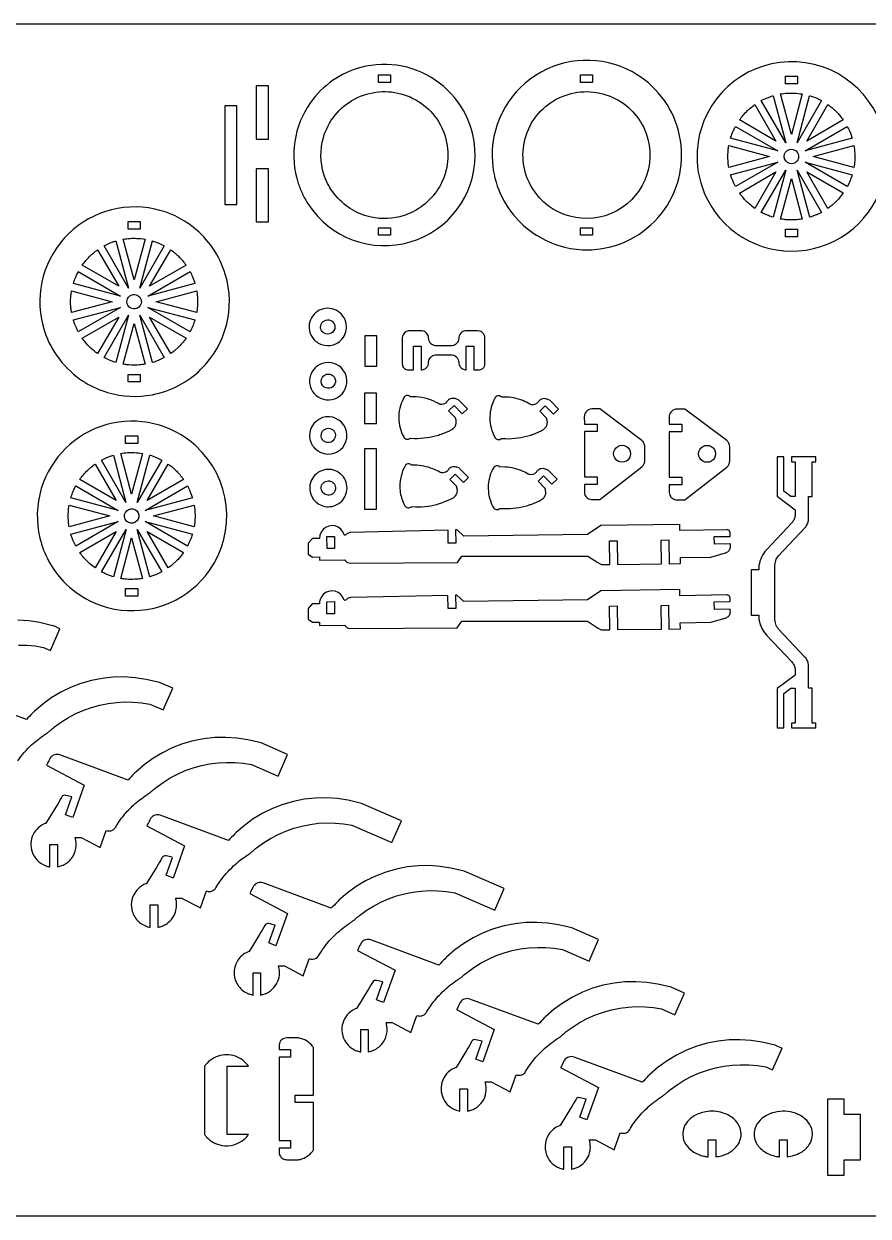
# Model space of a CAD drawing. Extents: x -50 to 95, y -26 to 53.
# Drawn here: x -18.7 to 37, y -25.5 to 53.1 of the extents above; entities that cross this region are included whole.
import ezdxf

# ---------------------------------------------------------------- set-up
doc = ezdxf.new("R2010")
doc.units = 0
doc.header["$MEASUREMENT"] = 0
doc.layers.get('0').update_dxf_attribs({"linetype": 'CONTINUOUS'})
doc.layers.add('SECTIONCUTEDGES', color=18, linetype='CONTINUOUS')

msp = doc.modelspace()

# ---------------------------------------------------------------- linework, layer by layer
msp.add_lwpolyline([(94.677, -25.547), (-50.339, -25.547), (-50.339, 53.059), (94.677, 53.059)], close=True)
at = {"layer": 'SECTIONCUTEDGES'}
for points in [[(0.077, 41.146, 0.331784), (6.788, 38.681, 0.331988), (11.061, 44.408, 0.233331), (8.721, 49.15, 0.233148), (3.53, 50.179, 0.174605), (0.211, 47.868, 0.237892), (-0.594, 42.542, 0.032676), (-0.305, 41.824, 0.03255)], [(13.919, 40.087, 0.070963), (15.297, 39.007, 0.069817), (16.947, 38.341, 0.034745), (17.751, 38.199, 0.061427), (19.305, 38.226, 0.222532), (23.733, 41.115, 0.429696), (21.429, 49.886, 0.275209), (15.05, 49.663, 0.274744), (12.198, 43.943, 0.086691), (12.721, 41.868, 0.086412)], [(26.861, 40.666, 0.325322), (33.848, 38.374, 0.325497), (38.174, 44.316, 0.371858), (32.841, 50.496, 0.371962), (25.95, 46.123, 0.115164), (25.768, 43.286, 0.115322)], [(1.674, 41.986, -0.080134), (1.094, 43.144, -0.146264), (1.061, 45.553, -0.425215), (6.377, 48.389, -0.425051), (9.015, 42.969, -0.087626), (8.292, 41.724, -0.085811), (7.167, 40.779, -0.071707), (6.097, 40.345, -0.130273), (3.94, 40.383, -0.084944), (2.685, 40.983, -0.082952)], [(14.821, 42.238, -0.428721), (16.402, 48.085, -0.428259), (22.17, 46.221, -0.400307), (20.395, 40.731, -0.399853)], [(31.53, 45.212), (29.921, 47.998, -0.012176), (30.273, 48.165, -0.019565), (30.498, 48.255, -0.009363), (30.597, 48.289, 0.003121), (30.697, 48.321)], [(31.902, 45.756), (31.184, 48.435, -0.057699), (32.08, 48.492, -0.024823), (32.62, 48.436)], [(32.274, 45.212), (33.107, 48.323, 0.006199), (33.126, 48.319, -0.0186), (33.145, 48.314), (33.532, 48.172, -0.018388), (33.71, 48.089, 0.006129), (33.885, 48.002)], [(28.48, 46.721, -0.014778), (28.726, 47.034, -0.028539), (29.013, 47.34, -0.018438), (29.191, 47.498, -0.011345), (29.495, 47.736), (30.883, 45.334)], [(32.921, 45.334), (34.308, 47.736, 0.006303), (34.439, 47.642, -0.01891), (34.567, 47.544, -0.017187), (34.72, 47.409, -0.012321), (34.923, 47.208, -0.018926), (35.09, 47.021, -0.012469), (35.324, 46.721)], [(27.897, 45.519, -0.012918), (28.008, 45.841, -0.018758), (28.099, 46.058, -0.010898), (28.157, 46.177, 0.003632), (28.217, 46.295), (31.004, 44.686)], [(32.8, 44.686), (35.586, 46.295, -0.026072), (35.747, 45.959, -0.02074), (35.908, 45.519)], [(27.781, 43.596, 0.006429), (27.756, 43.744, -0.01929), (27.735, 43.892), (27.714, 44.314), (27.735, 44.737, -0.018896), (27.756, 44.885, 0.006298), (27.78, 45.032), (30.46, 44.314)], [(33.344, 44.314), (36.023, 45.032, -0.005477), (36.062, 44.722, -0.027167), (36.085, 44.337, -0.022163), (36.073, 44.015, -0.016966), (36.024, 43.597)], [(32.084, 43.875, -0.761731), (31.521, 44.598, -0.761062), (32.375, 44.266, -0.135678), (32.284, 44.03, -0.135247)], [(28.218, 42.333, -0.020623), (27.977, 42.865, -0.019978), (27.903, 43.071, -0.019766), (27.898, 43.09, 0.006588), (27.893, 43.109), (31.004, 43.942)], [(28.48, 41.907), (30.883, 43.295), (29.496, 40.893, -0.019294), (29.148, 41.169, -0.045903), (28.642, 41.692, -0.008546), (28.566, 41.789, -0.007227)], [(29.921, 40.63), (31.53, 43.417), (30.698, 40.309, -0.012234), (30.385, 40.417, -0.017991), (30.177, 40.503, -0.010478), (30.049, 40.565, 0.003492)], [(33.108, 40.306), (32.274, 43.417), (33.885, 40.627, 0.006248), (33.71, 40.54, -0.018746), (33.532, 40.457), (33.145, 40.315, -0.018599), (33.126, 40.31, 0.006199)], [(32.8, 43.943), (35.908, 43.11, -0.023422), (35.769, 42.722, -0.022486), (35.587, 42.333)], [(34.309, 40.892), (32.921, 43.295), (35.324, 41.908, -0.014529), (35.053, 41.562, -0.022653), (34.863, 41.353), (34.567, 41.084, -0.018394), (34.439, 40.987, 0.006131)], [(31.184, 40.193), (31.902, 42.873), (32.62, 40.193, -0.013089), (32.254, 40.148, -0.036535), (31.694, 40.135, -0.015577), (31.468, 40.154, -0.012352)], [(-14.637, 29.413, 0.063566), (-13.157, 28.758, 0.120276), (-10.198, 28.609, 0.147825), (-7.005, 30.283, 0.278823), (-5.4, 36.549, 0.15407), (-7.519, 39.654, 0.113627), (-10.049, 40.845, 0.268788), (-16.018, 38.923, 0.26905), (-17.314, 32.793, 0.085445), (-16.333, 30.942, 0.083649), (-14.761, 29.491, 0.004404), (-14.699, 29.451, 0.004421)], [(-11.779, 35.639), (-13.387, 38.424, -0.012176), (-13.036, 38.592, -0.019565), (-12.811, 38.682, -0.009363), (-12.711, 38.715, 0.003121), (-12.612, 38.747)], [(-11.407, 36.182), (-12.125, 38.862, -0.057699), (-11.229, 38.918, -0.024823), (-10.689, 38.862)], [(-11.035, 35.639), (-10.201, 38.75, 0.006199), (-10.183, 38.745, -0.0186), (-10.164, 38.74), (-9.776, 38.598, -0.018388), (-9.599, 38.515, 0.006129), (-9.424, 38.428)], [(-14.828, 37.147, -0.014778), (-14.582, 37.46, -0.028539), (-14.296, 37.767, -0.018438), (-14.118, 37.924, -0.011345), (-13.814, 38.163), (-12.426, 35.76)], [(-10.387, 35.76), (-9, 38.162, 0.006303), (-8.87, 38.068, -0.01891), (-8.742, 37.971, -0.017187), (-8.588, 37.836, -0.012321), (-8.386, 37.635, -0.018926), (-8.219, 37.447, -0.012469), (-7.985, 37.148)], [(-15.412, 35.945, -0.012918), (-15.301, 36.267, -0.018758), (-15.21, 36.484, -0.010898), (-15.152, 36.603, 0.003632), (-15.092, 36.722), (-12.305, 35.113)], [(-10.509, 35.113), (-7.722, 36.722, -0.026072), (-7.562, 36.385, -0.02074), (-7.4, 35.946)], [(-15.528, 34.023, 0.006429), (-15.552, 34.17, -0.01929), (-15.573, 34.318), (-15.595, 34.741), (-15.573, 35.163, -0.018896), (-15.553, 35.311, 0.006298), (-15.528, 35.458), (-12.848, 34.741)], [(-9.965, 34.741), (-7.286, 35.459, -0.005477), (-7.247, 35.148, -0.027167), (-7.223, 34.764, -0.022163), (-7.236, 34.441, -0.016966), (-7.285, 34.023)], [(-11.225, 34.301, -0.520017), (-11.882, 34.719, -0.519794), (-11.265, 35.195, -0.315968), (-10.931, 34.763, -0.315775)], [(-15.091, 32.76, -0.020623), (-15.332, 33.291, -0.019978), (-15.406, 33.498, -0.019766), (-15.411, 33.516, 0.006588), (-15.416, 33.535), (-12.304, 34.369)], [(-13.388, 31.056), (-11.779, 33.843), (-12.611, 30.735, -0.012234), (-12.924, 30.843, -0.017991), (-13.131, 30.929, -0.010478), (-13.26, 30.992, 0.003492)], [(-10.201, 30.732), (-11.035, 33.843), (-9.424, 31.054, 0.006248), (-9.599, 30.966, -0.018746), (-9.776, 30.883), (-10.164, 30.741, -0.018599), (-10.182, 30.736, 0.006199)], [(-10.509, 34.369), (-7.401, 33.536, -0.023422), (-7.541, 33.146, -0.022807), (-7.722, 32.76)], [(0.48, 32.207, 0.155406), (1.137, 31.867, 0.152514), (1.884, 31.968, 0.115137), (2.308, 32.301, 0.20973), (2.567, 33.264, 0.510659), (0.794, 34.176, 0.510196)], [(-14.829, 32.334), (-12.426, 33.721), (-13.813, 31.319, -0.024397), (-14.239, 31.664, -0.042082), (-14.667, 32.118, -0.010889), (-14.748, 32.225, 0.00363)], [(-12.124, 30.619), (-11.407, 33.299), (-10.689, 30.62, -0.013089), (-11.054, 30.575, -0.036535), (-11.615, 30.562, -0.015577), (-11.841, 30.58, -0.012352)], [(-9, 31.319), (-10.387, 33.721), (-7.985, 32.334, -0.014529), (-8.256, 31.988, -0.022653), (-8.446, 31.78), (-8.742, 31.511, -0.018394), (-8.87, 31.413, 0.006131)], [(0.945, 32.832, -0.493086), (1.226, 33.53, -0.496276), (1.823, 33.077, -0.270598), (1.584, 32.667, -0.267947), (1.106, 32.672, -0.063066), (1.015, 32.742, -0.063066)], [(6.99, 30.247), (6.99, 31.807), (7.502, 31.807), (7.502, 30.247, 0.052408), (7.648, 30.272, 0.128325), (7.854, 30.393, 0.197605), (7.998, 30.738, -0.097222), (8.038, 30.936, -0.148336), (8.216, 31.152, -0.139985), (8.498, 31.243), (9.481, 31.243, -0.145828), (9.772, 31.146, -0.209993), (9.975, 30.81, -0.026239), (9.982, 30.719, 0.09194), (10.017, 30.554, 0.131652), (10.174, 30.35, 0.131653), (10.413, 30.251, 0.024549), (10.445, 30.249, -0.008181), (10.478, 30.247), (10.478, 31.807), (10.978, 31.807), (10.978, 30.247, -0.00462), (11.293, 30.246, 0.14671), (11.535, 30.315, 0.128813), (11.659, 30.45, 0.116385), (11.711, 30.645), (11.711, 32.33, 0.17911), (11.576, 32.667, 0.186027), (11.263, 32.826, 0.012625), (11.247, 32.827, 0.006307), (11.213, 32.828), (10.478, 32.828, 0.145828), (10.187, 32.731, 0.209993), (9.984, 32.395, 0.026239), (9.977, 32.304, -0.09194), (9.942, 32.14, -0.148336), (9.764, 31.923, -0.139985), (9.481, 31.832), (8.498, 31.832, -0.145828), (8.208, 31.929, -0.209993), (8.004, 32.265, -0.026239), (7.997, 32.356, 0.09194), (7.962, 32.521, 0.148336), (7.784, 32.737, 0.139985), (7.502, 32.828), (6.755, 32.828, 0.17911), (6.418, 32.694, 0.186027), (6.26, 32.381, 0.012625), (6.258, 32.364, 0.006307), (6.257, 32.33), (6.257, 30.645, 0.17911), (6.364, 30.376, 0.185411), (6.615, 30.249, 0.029365), (6.69, 30.246, -0.004893)], [(0.555, 28.589, 0.32468), (1.991, 28.43, 0.324261), (2.588, 29.748, 0.315456), (1.564, 30.717, 0.314906), (0.3, 30.086, 0.16802), (0.169, 29.294, 0.16772)], [(1.017, 29.199, -0.342692), (0.994, 29.765, -0.167354), (1.263, 29.958, -0.066194), (1.359, 29.973, -0.053141), (1.478, 29.963, -0.194534), (1.766, 29.778, -0.255691), (1.818, 29.316, -0.265791), (1.457, 29.032, -0.258961)], [(9.317, 27.537), (9.673, 27.889), (10.218, 27.34), (10.557, 27.676), (9.99, 28.249, 0.061834), (9.908, 28.299, 0.071753), (9.681, 28.364, 0.070796), (9.506, 28.363, 0.180454), (9.265, 28.23, 0.028701), (9.207, 28.154, -0.064537), (9.144, 28.082, -0.217452), (8.774, 27.972, -0.017845), (8.729, 27.98, -0.040508), (8.709, 27.986, -0.048621), (8.659, 28.012, 0.025713), (8.461, 28.124, 0.05669), (7.746, 28.385, 0.056735), (6.992, 28.478), (6.799, 28.474, -0.12534), (6.78, 28.487, 0.109514), (6.709, 28.541, 0.209609), (6.491, 28.543, 0.125437), (6.401, 28.474, 0.040174), (6.383, 28.447, 0.008606), (6.312, 28.315, 0.123368), (6.025, 27.076, 0.12115), (6.355, 25.824, 0.018916), (6.39, 25.766, 0.113433), (6.446, 25.712, 0.1368), (6.6, 25.669, 0.136799), (6.754, 25.712, 0.077822), (6.775, 25.73, -0.14103), (6.799, 25.745), (7.065, 25.732, 0.039745), (7.877, 25.779, 0.041404), (8.639, 25.949, 0.004978), (8.808, 26.003, 0.009757), (8.892, 26.033), (9.369, 26.235, 0.025645), (9.555, 26.334, 0.123538), (9.739, 26.52, 0.094777), (9.811, 26.717, 0.094759), (9.805, 26.927, 0.002266), (9.775, 27.057, 0.072469), (9.763, 27.088)], [(15.324, 27.517), (15.679, 27.869), (16.224, 27.319), (16.564, 27.656), (15.997, 28.228, 0.061834), (15.914, 28.278, 0.071753), (15.688, 28.343, 0.070796), (15.513, 28.342, 0.180454), (15.271, 28.209, 0.028701), (15.214, 28.133, -0.064537), (15.151, 28.062, -0.217452), (14.781, 27.951, -0.101565), (14.661, 27.994, 0.041153), (14.208, 28.219, 0.046108), (13.614, 28.394, 0.046145), (12.999, 28.457), (12.805, 28.454, -0.125395), (12.782, 28.47, 0.143049), (12.689, 28.53, 0.126432), (12.551, 28.535, 0.126548), (12.428, 28.474, 0.084828), (12.389, 28.426, 0.021693), (12.279, 28.212, 0.112451), (12.031, 27.032, 0.11463), (12.319, 25.884, 0.017441), (12.393, 25.75, 0.121465), (12.453, 25.691, 0.1368), (12.607, 25.648, 0.136799), (12.76, 25.691, 0.077822), (12.782, 25.709, -0.14103), (12.805, 25.724), (13.072, 25.711, 0.039745), (13.867, 25.757, 0.039745), (14.646, 25.928, 0.006634), (14.797, 25.976, 0.009757), (14.899, 26.012), (15.375, 26.214, 0.025645), (15.561, 26.313, 0.123538), (15.746, 26.499, 0.094777), (15.816, 26.692, 0.090384), (15.811, 26.907, 0.012931), (15.78, 27.042, 0.06611), (15.77, 27.067)], [(18.259, 26.673), (19.095, 26.673), (19.095, 26.173), (18.259, 26.173), (18.259, 23.185), (19.095, 23.185), (19.095, 22.685), (18.259, 22.685, 0.001297), (18.26, 22.179, 0.098998), (18.298, 21.995, 0.147443), (18.477, 21.779, 0.140954), (18.757, 21.691), (19.279, 21.691), (22.051, 23.851, 0.106822), (22.189, 24.027, 0.106822), (22.243, 24.244), (22.243, 25.196, 0.109057), (22.187, 25.417, 0.109056), (22.044, 25.595), (19.279, 27.667), (18.757, 27.667, 0.17911), (18.42, 27.532, 0.186027), (18.261, 27.22, 0.027942), (18.256, 27.11, -0.002697)], [(23.856, 26.664), (24.692, 26.664), (24.692, 26.164), (23.856, 26.164), (23.856, 23.176), (24.692, 23.176), (24.692, 22.676), (23.856, 22.676, 0.001297), (23.857, 22.17, 0.098998), (23.895, 21.986, 0.147443), (24.074, 21.77, 0.140954), (24.354, 21.682), (24.876, 21.682), (27.648, 23.842, 0.106822), (27.786, 24.018, 0.106822), (27.84, 24.235), (27.84, 25.187, 0.109057), (27.784, 25.408, 0.109056), (27.64, 25.586), (24.876, 27.658), (24.354, 27.658, 0.17911), (24.016, 27.523, 0.186027), (23.858, 27.211, 0.027942), (23.853, 27.101, -0.002697)], [(-16.054, 16.293, 0.086412), (-14.325, 15.022, 0.086691), (-12.273, 14.413, 0.274319), (-6.449, 17.012, 0.379188), (-7.353, 25.243, 0.257222), (-13.217, 26.635, 0.257249), (-17.526, 22.422, 0.132982), (-17.62, 19.158, 0.132968)], [(0.514, 25.052, 0.908245), (2.405, 26.611, 0.907727), (0.25, 25.443, 0.048368), (0.362, 25.235, 0.048083)], [(0.911, 25.897, -0.32992), (1.223, 26.366, -0.330155), (1.763, 26.205, -0.311912), (1.783, 25.673, -0.306946), (1.288, 25.459, -0.144672), (1.058, 25.577, -0.191691)], [(-11.946, 21.512), (-13.554, 24.298, -0.012176), (-13.203, 24.465, -0.019565), (-12.978, 24.555, -0.009363), (-12.878, 24.588, 0.003121), (-12.778, 24.62)], [(-11.574, 22.056), (-12.292, 24.735, -0.057699), (-11.396, 24.791, -0.024823), (-10.856, 24.736)], [(-11.202, 21.512), (-10.368, 24.623, 0.006199), (-10.349, 24.618, -0.0186), (-10.331, 24.613), (-9.943, 24.471, -0.018388), (-9.766, 24.389, 0.006129), (-9.591, 24.302)], [(31.909, 6.646), (33.514, 6.646), (33.514, 6.965), (33.273, 6.965), (33.273, 9.265), (33.034, 9.265, -0.001598), (33.038, 10.455, 0.00959), (33.034, 10.753, 0.08671), (32.974, 11.042, 0.086806), (32.819, 11.294), (31.058, 13.159, -0.09411), (30.875, 13.478, -0.083078), (30.805, 13.888, -0.000752), (30.802, 15.576, -0.000752), (30.805, 17.265, -0.083078), (30.875, 17.675, -0.09411), (31.058, 17.994), (32.819, 19.859, 0.086806), (32.974, 20.111, 0.08671), (33.034, 20.4, 0.00959), (33.038, 20.698, -0.001598), (33.034, 21.888), (33.273, 21.888), (33.273, 24.188), (33.514, 24.188), (33.514, 24.507), (31.909, 24.507), (31.909, 24.188), (32.15, 24.188), (32.15, 21.888), (31.873, 21.888), (31.409, 22.242), (31.409, 24.507), (30.966, 24.507), (30.966, 21.918), (32.15, 21.026), (32.15, 20.71, -0.071048), (32.104, 20.451, -0.078973), (31.997, 20.24, -0.015763), (31.976, 20.214, -0.007881), (31.933, 20.163), (30.279, 18.411, 0.07388), (29.937, 17.904, 0.076866), (29.767, 17.34, 0.023417), (29.759, 17.253, 0.011266), (29.755, 17.071), (29.262, 17.071), (29.262, 14.082), (29.755, 14.082, 0.011483), (29.758, 13.926, 0.037161), (29.785, 13.705, 0.069854), (29.96, 13.2, 0.066871), (30.279, 12.741), (31.933, 10.99, -0.071048), (32.081, 10.765, -0.08294), (32.143, 10.543, -0.011822), (32.147, 10.503, -0.007881), (32.15, 10.443), (32.15, 10.127), (30.966, 9.235), (30.966, 6.646), (31.409, 6.646), (31.409, 8.911), (31.873, 9.265), (32.15, 9.265), (32.15, 6.965), (31.909, 6.965)], [(-14.995, 23.02, -0.014778), (-14.749, 23.334, -0.028539), (-14.463, 23.64, -0.018438), (-14.285, 23.798, -0.011345), (-13.981, 24.036), (-12.593, 21.633)], [(-10.554, 21.633), (-9.167, 24.036, 0.006303), (-9.037, 23.941, -0.01891), (-8.909, 23.844, -0.017187), (-8.755, 23.709, -0.012321), (-8.553, 23.508, -0.018926), (-8.386, 23.32, -0.012469), (-8.152, 23.021)], [(0.968, 21.3, 0.094401), (1.402, 21.223, 0.170768), (2.174, 21.507, 0.464229), (2.196, 23.386, 0.464136), (0.339, 23.094, 0.259519), (0.294, 21.906, 0.186569)], [(9.391, 23.02), (9.746, 23.372), (10.292, 22.822), (10.631, 23.159), (10.064, 23.731, 0.061834), (9.982, 23.781, 0.071753), (9.755, 23.846, 0.070796), (9.58, 23.845, 0.180454), (9.339, 23.712, 0.028701), (9.281, 23.636, -0.064537), (9.218, 23.565, -0.217452), (8.848, 23.455, -0.101565), (8.729, 23.497, 0.041153), (8.275, 23.722, 0.046108), (7.682, 23.898, 0.046145), (7.066, 23.961), (6.872, 23.957, -0.12534), (6.854, 23.97, 0.109514), (6.783, 24.023, 0.146598), (6.636, 24.043, 0.139937), (6.495, 23.977, 0.084828), (6.456, 23.929, 0.021693), (6.346, 23.716, 0.124471), (6.103, 22.399, 0.096115), (6.346, 21.469, 0.005797), (6.434, 21.292, 0.187127), (6.569, 21.171, 0.113295), (6.701, 21.153, 0.113567), (6.828, 21.194, 0.077822), (6.849, 21.212, -0.14103), (6.873, 21.228), (7.139, 21.215, 0.039745), (7.935, 21.26, 0.039745), (8.713, 21.431, 0.006634), (8.865, 21.48, 0.009757), (8.966, 21.516), (9.443, 21.717, 0.025645), (9.629, 21.817, 0.123538), (9.813, 22.002, 0.094777), (9.883, 22.195, 0.090384), (9.879, 22.41, 0.012931), (9.848, 22.545, 0.06611), (9.837, 22.57)], [(15.219, 22.904), (15.574, 23.256), (16.119, 22.706), (16.459, 23.043), (15.892, 23.615, 0.061834), (15.809, 23.665, 0.071753), (15.583, 23.73, 0.070796), (15.408, 23.729, 0.180454), (15.167, 23.596, 0.028701), (15.109, 23.52, -0.064537), (15.046, 23.449, -0.217452), (14.676, 23.338, -0.101565), (14.557, 23.381, 0.041153), (14.103, 23.606, 0.046108), (13.509, 23.781, 0.046145), (12.894, 23.844), (12.7, 23.841, -0.141443), (12.677, 23.858, 0.105545), (12.635, 23.894, 0.153336), (12.474, 23.926, 0.153374), (12.323, 23.861, 0.08355), (12.288, 23.818, 0.02938), (12.137, 23.517, 0.110293), (11.925, 22.385, 0.110294), (12.214, 21.271, 0.017441), (12.289, 21.137, 0.121465), (12.348, 21.078, 0.1368), (12.502, 21.035, 0.136799), (12.655, 21.078, 0.077822), (12.677, 21.096, -0.14103), (12.7, 21.111), (12.967, 21.098, 0.039745), (13.763, 21.144, 0.039745), (14.541, 21.315, 0.006634), (14.693, 21.363, 0.009757), (14.794, 21.399), (15.27, 21.601, 0.025645), (15.456, 21.7, 0.123538), (15.641, 21.886, 0.094777), (15.711, 22.079, 0.090384), (15.707, 22.294, 0.012931), (15.675, 22.429, 0.06611), (15.665, 22.454)], [(1.554, 22.012, -0.43575), (0.935, 22.327, -0.436868), (1.295, 22.919, -0.391916), (1.846, 22.585, -0.393)], [(-15.579, 21.818, -0.012918), (-15.468, 22.141, -0.018758), (-15.377, 22.358, -0.010898), (-15.319, 22.477, 0.003632), (-15.259, 22.595), (-12.471, 20.986)], [(-10.676, 20.986), (-7.889, 22.595, -0.026072), (-7.729, 22.259, -0.02074), (-7.567, 21.819)], [(-15.695, 19.896, 0.006429), (-15.719, 20.043, -0.01929), (-15.74, 20.191), (-15.762, 20.614), (-15.74, 21.037, -0.018896), (-15.72, 21.184, 0.006298), (-15.695, 21.332), (-13.015, 20.614)], [(-10.132, 20.614), (-7.453, 21.332, -0.035509), (-7.393, 20.673, -0.037792), (-7.428, 20.053, -0.007975), (-7.439, 19.974, 0.002658), (-7.452, 19.896)], [(-12.047, 20.565, -0.704491), (-11.239, 20.948, -0.705318), (-11.622, 20.141, -0.172802), (-11.911, 20.278, -0.173371)], [(-15.258, 18.633, -0.020623), (-15.499, 19.164, -0.019978), (-15.573, 19.371, -0.019766), (-15.578, 19.39, 0.006588), (-15.582, 19.408), (-12.471, 20.242)], [(-13.555, 16.929), (-11.945, 19.716), (-12.778, 16.608, -0.012234), (-13.091, 16.716, -0.017991), (-13.298, 16.803, -0.010478), (-13.427, 16.865, 0.003492)], [(-10.368, 16.605), (-11.202, 19.716), (-9.591, 16.927, 0.006248), (-9.766, 16.84, -0.018746), (-9.943, 16.756), (-10.331, 16.615, -0.018599), (-10.349, 16.61, 0.006199)], [(-10.676, 20.242), (-7.568, 19.41, -0.023422), (-7.708, 19.019, -0.022807), (-7.889, 18.633)], [(0.814, 17.912), (0.816, 17.701), (2.48, 17.713, -0.179261), (2.494, 17.697, 0.072339), (2.513, 17.664, 0.106772), (2.648, 17.552, 0.104923), (2.82, 17.504), (9.894, 17.552), (10.187, 17.975), (18.481, 17.975), (19.137, 17.549), (19.38, 17.412), (19.943, 17.416), (19.924, 18.978), (20.424, 18.984), (20.443, 17.423), (23.341, 17.459), (23.319, 19.025), (23.819, 19.032), (23.841, 17.464), (24.591, 17.475), (24.585, 17.874), (26.597, 17.906), (27.551, 18.178, 0.116099), (27.754, 18.295, 0.123161), (27.873, 18.481, 0.093814), (27.887, 18.581, -0.008595), (27.88, 18.769), (26.83, 18.752), (26.822, 19.252), (27.875, 19.269, 0.008792), (27.864, 19.515, 0.293453), (27.73, 19.697, 0.051082), (27.693, 19.707, 0.039322), (27.644, 19.711), (24.561, 19.661), (24.555, 20.06), (19.352, 19.983), (18.476, 19.397), (10.321, 19.276), (9.869, 19.695, 0.116141), (9.851, 19.697, -0.019273), (9.779, 19.693), (9.79, 18.818), (9.29, 18.811), (9.279, 19.681), (2.866, 19.532, 0.129415), (2.66, 19.465, 0.061161), (2.563, 19.385, -0.183348), (2.492, 19.351, -0.251847), (2.439, 19.374), (2.352, 19.574), (2.218, 19.744), (2.043, 19.874), (1.841, 19.954), (1.626, 19.979), (1.411, 19.948), (1.211, 19.861), (1.041, 19.727), (0.911, 19.552), (0.831, 19.35, 0.044207), (0.819, 19.275, -0.011454), (0.806, 19.135), (0.337, 19.128), (0.06, 18.819), (0.064, 18.103), (0.345, 17.909)], [(-14.996, 18.207), (-12.593, 19.595), (-13.98, 17.192, -0.019294), (-14.328, 17.469, -0.045903), (-14.834, 17.991, -0.008546), (-14.91, 18.089, -0.007227)], [(-12.291, 16.492), (-11.574, 19.172), (-10.856, 16.493, -0.013089), (-11.221, 16.448, -0.036535), (-11.782, 16.435, -0.015577), (-12.008, 16.453, -0.012352)], [(-9.167, 17.192), (-10.554, 19.595), (-8.152, 18.208, -0.014529), (-8.423, 17.861, -0.022653), (-8.613, 17.653), (-8.909, 17.384, -0.018394), (-9.036, 17.286, 0.006131)], [(0.809, 13.61), (0.81, 13.399), (2.474, 13.41, -0.179261), (2.488, 13.395, 0.072339), (2.507, 13.361, 0.106772), (2.642, 13.249, 0.104923), (2.814, 13.202), (9.888, 13.249), (10.182, 13.673), (18.475, 13.673), (19.131, 13.247), (19.374, 13.109), (19.938, 13.114), (19.918, 14.676), (20.418, 14.682), (20.438, 13.12), (23.336, 13.156), (23.314, 14.722), (23.813, 14.729), (23.836, 13.162), (24.586, 13.173), (24.579, 13.572), (26.591, 13.604), (27.546, 13.875, 0.116099), (27.748, 13.993, 0.123161), (27.867, 14.179, 0.093814), (27.881, 14.279, -0.008595), (27.875, 14.467), (26.825, 14.45), (26.817, 14.95), (27.87, 14.967, 0.008792), (27.858, 15.213, 0.293453), (27.725, 15.394, 0.051082), (27.688, 15.404, 0.039322), (27.638, 15.409), (24.555, 15.359), (24.549, 15.757), (19.347, 15.68), (18.471, 15.095), (10.315, 14.974), (9.864, 15.392, 0.116141), (9.846, 15.395, -0.019273), (9.773, 15.39), (9.784, 14.515), (9.284, 14.509), (9.273, 15.379), (2.861, 15.229, 0.129415), (2.654, 15.163, 0.061161), (2.557, 15.083, -0.183348), (2.487, 15.049, -0.251847), (2.433, 15.072), (2.347, 15.271), (2.212, 15.442), (2.038, 15.571), (1.836, 15.651), (1.62, 15.677), (1.405, 15.645), (1.206, 15.559), (1.035, 15.424), (0.906, 15.25), (0.825, 15.048, 0.044207), (0.813, 14.973, -0.011454), (0.8, 14.832), (0.331, 14.825), (0.054, 14.517), (0.059, 13.801), (0.339, 13.607)], [(-16.969, -2.519), (-16.969, -1.046), (-16.469, -1.046), (-16.469, -2.519, 0.059141), (-16.089, -2.397, 0.121388), (-15.538, -1.962, 0.121883), (-15.252, -1.314, 0.118656), (-15.297, -0.589), (-14.898, -0.589), (-13.657, -1.245), (-13.259, -0.123, 0.110316), (-13.003, -0.151, 0.121881), (-12.785, -0.071, 0.112814), (-12.624, 0.101, -0.038886), (-12.091, 0.875, -0.039453), (-11.442, 1.558, -0.033728), (-10.575, 2.237, -0.013715), (-10.477, 2.3, 0.024577), (-10.38, 2.365, 0.026089), (-10.231, 2.489, -0.020061), (-9.956, 2.723), (-9.507, 3.049), (-9.035, 3.343), (-8.544, 3.602), (-8.036, 3.825), (-7.513, 4.011), (-6.977, 4.159), (-6.433, 4.268), (-5.882, 4.338), (-5.328, 4.368), (-4.773, 4.358), (-4.22, 4.309), (-3.672, 4.22), (-1.919, 3.453), (-1.294, 4.882), (-3.047, 5.649), (-3.924, 5.855), (-4.641, 5.966), (-5.365, 6.014), (-6.09, 6), (-6.811, 5.923), (-7.523, 5.783), (-8.221, 5.582), (-8.898, 5.322), (-9.55, 5.003), (-10.172, 4.63), (-10.759, 4.203), (-11.307, 3.728, 0.013028), (-11.41, 3.625, -0.002171), (-11.812, 3.206), (-16.303, 4.87, 0.161142), (-16.662, 4.87, 0.167596), (-16.937, 4.66, 0.03262), (-16.991, 4.565, -0.002417), (-17.185, 4.175), (-14.702, 2.863), (-15.459, 0.728), (-15.923, 0.914), (-15.505, 2.093, 0.000984), (-15.915, 2.191, 0.161021), (-16.069, 2.178, 0.167951), (-16.195, 2.063, -0.009744), (-16.531, 1.475), (-17.221, 0.361, -0.104608), (-17.242, 0.35, 0.035992), (-17.334, 0.316, 0.199431), (-18.119, -0.525, 0.200046), (-18.077, -1.671, 0.109657), (-17.683, -2.188, 0.110065), (-17.11, -2.488, 0.017881), (-17.04, -2.505, -0.00596)], [(-10.352, -6.505), (-10.352, -5.032), (-9.852, -5.032), (-9.852, -6.505, 0.020963), (-9.634, -6.448, 0.061647), (-9.327, -6.31, 0.157927), (-8.727, -5.614, 0.157202), (-8.647, -4.694, 0.017201), (-8.663, -4.635, -0.005733), (-8.68, -4.575), (-8.281, -4.575), (-7.04, -5.231), (-6.642, -4.11, 0.09929), (-6.403, -4.141, 0.116244), (-6.206, -4.08, 0.12564), (-6.02, -3.897, -0.015905), (-5.758, -3.49, -0.056835), (-4.856, -2.457, -0.035533), (-3.958, -1.749, -0.013715), (-3.86, -1.686, 0.024577), (-3.763, -1.621, 0.026089), (-3.614, -1.497, -0.020061), (-3.339, -1.263), (-2.89, -0.937), (-2.418, -0.643), (-1.927, -0.384), (-1.419, -0.161), (-0.896, 0.025), (-0.36, 0.173), (0.184, 0.282), (0.735, 0.352), (1.289, 0.382), (1.844, 0.372), (2.397, 0.323), (2.945, 0.234), (5.575, -0.916), (6.2, 0.513), (3.57, 1.663), (2.693, 1.869), (1.976, 1.98), (1.252, 2.028), (0.527, 2.014), (-0.194, 1.937), (-0.906, 1.797), (-1.604, 1.596), (-2.281, 1.335), (-2.933, 1.017), (-3.555, 0.643), (-4.142, 0.217), (-4.69, -0.258, 0.013028), (-4.793, -0.361, -0.002171), (-5.195, -0.78), (-9.686, 0.884, 0.161142), (-10.045, 0.884, 0.167596), (-10.32, 0.674, 0.03262), (-10.374, 0.579, -0.002417), (-10.568, 0.189), (-8.085, -1.123), (-8.842, -3.258), (-9.306, -3.073), (-8.888, -1.893, 0.000984), (-9.298, -1.795, 0.161021), (-9.452, -1.808, 0.167951), (-9.578, -1.923, -0.009744), (-9.914, -2.511), (-10.604, -3.625, -0.129096), (-10.628, -3.636, 0.054431), (-10.653, -3.643, 0.156273), (-11.369, -4.245, 0.217069), (-11.533, -5.465, 0.133361), (-11.122, -6.121, 0.130475), (-10.423, -6.492, 0.013414), (-10.388, -6.499, -0.004471)], [(-3.576, -10.97), (-3.576, -9.497), (-3.076, -9.497), (-3.076, -10.97, 0.020963), (-2.857, -10.912, 0.061647), (-2.55, -10.774, 0.206484), (-1.862, -9.805, 0.112398), (-1.87, -9.159, 0.012711), (-1.887, -9.099, -0.004237), (-1.904, -9.04), (-1.505, -9.04), (-0.263, -9.696), (0.134, -8.574, 0.10429), (0.377, -8.604, 0.22206), (0.738, -8.395, 0.018768), (0.829, -8.254, -0.030198), (1.205, -7.7, -0.042786), (1.892, -6.949, -0.036783), (2.819, -6.213, -0.013715), (2.917, -6.15, 0.024577), (3.013, -6.086, 0.026089), (3.163, -5.961, -0.020061), (3.438, -5.728), (3.887, -5.401), (4.358, -5.108), (4.849, -4.849), (5.358, -4.626), (5.881, -4.44), (6.416, -4.292), (6.96, -4.183), (7.511, -4.113), (8.065, -4.083), (8.621, -4.092), (9.174, -4.142), (9.722, -4.231), (12.351, -5.381), (12.976, -3.952), (10.347, -2.802), (9.47, -2.596), (8.753, -2.485), (8.029, -2.436), (7.303, -2.451), (6.582, -2.528), (5.87, -2.668), (5.173, -2.868), (4.496, -3.129), (3.844, -3.447), (3.222, -3.821), (2.634, -4.247), (2.086, -4.723, 0.013028), (1.984, -4.825, -0.002171), (1.582, -5.244), (-2.91, -3.581, 0.161142), (-3.268, -3.581, 0.167596), (-3.543, -3.791, 0.03262), (-3.598, -3.885, -0.002417), (-3.792, -4.276), (-1.308, -5.587), (-2.065, -7.722), (-2.53, -7.537), (-2.112, -6.358, 0.000984), (-2.522, -6.26, 0.161021), (-2.675, -6.273, 0.167951), (-2.801, -6.388, -0.009744), (-3.137, -6.975), (-3.827, -8.09, -0.102289), (-3.849, -8.101, 0.030824), (-3.94, -8.135, 0.147127), (-4.573, -8.674, 0.192634), (-4.79, -9.795, 0.079328), (-4.638, -10.216, 0.142426), (-4.042, -10.809, 0.04156), (-3.834, -10.901, 0.035326)], [(3.519, -14.717), (3.519, -13.244), (4.019, -13.244), (4.019, -14.717, 0.022698), (4.264, -14.652, 0.051188), (4.485, -14.556, 0.11815), (5.015, -14.065, 0.121325), (5.255, -13.404, 0.060016), (5.251, -13.073, 0.034446), (5.192, -12.787), (5.59, -12.787), (6.832, -13.443), (7.23, -12.321, 0.110316), (7.485, -12.349, 0.121881), (7.704, -12.268, 0.112814), (7.865, -12.096, -0.038886), (8.398, -11.323, -0.039453), (9.047, -10.64, -0.033728), (9.914, -9.96, -0.013715), (10.012, -9.897, 0.024577), (10.109, -9.833, 0.026089), (10.258, -9.708, -0.020061), (10.533, -9.475), (10.982, -9.148), (11.453, -8.855), (11.945, -8.596), (12.453, -8.373), (12.976, -8.187), (13.511, -8.039), (14.056, -7.93), (14.606, -7.86), (15.161, -7.83), (15.716, -7.839), (16.269, -7.889), (16.817, -7.978), (18.57, -8.744), (19.195, -7.315), (17.442, -6.549), (16.565, -6.343), (15.848, -6.232), (15.124, -6.183), (14.399, -6.198), (13.677, -6.275), (12.965, -6.415), (12.268, -6.615), (11.591, -6.876), (10.939, -7.194), (10.317, -7.568), (9.73, -7.994), (9.182, -8.47, 0.013028), (9.079, -8.572, -0.002171), (8.677, -8.991), (4.186, -7.328, 0.161142), (3.827, -7.328, 0.167596), (3.552, -7.538, 0.03262), (3.498, -7.632, -0.002417), (3.303, -8.023), (5.787, -9.334), (5.03, -11.469), (4.566, -11.284), (4.984, -10.105, 0.000984), (4.573, -10.007, 0.161021), (4.42, -10.02, 0.167951), (4.294, -10.135, -0.009744), (3.958, -10.722), (3.268, -11.837, -0.104608), (3.247, -11.848, 0.035992), (3.155, -11.882, 0.223397), (2.333, -12.847, 0.161561), (2.385, -13.806, 0.100402), (2.69, -14.278, 0.094867), (3.179, -14.616, 0.032757), (3.296, -14.659, 0.017693)], [(10.057, -18.623), (10.057, -17.15), (10.557, -17.15), (10.557, -18.623, 0.020963), (10.775, -18.566, 0.061647), (11.082, -18.428, 0.220567), (11.778, -17.39, 0.114184), (11.729, -16.693), (12.128, -16.693), (13.369, -17.349), (13.767, -16.228, 0.09929), (14.006, -16.259, 0.116244), (14.203, -16.198, 0.12564), (14.389, -16.015, -0.015905), (14.651, -15.608, -0.056835), (15.553, -14.575, -0.035533), (16.451, -13.867, -0.013715), (16.549, -13.804, 0.024577), (16.646, -13.739, 0.026089), (16.796, -13.615, -0.020061), (17.07, -13.381), (17.519, -13.055), (17.991, -12.761), (18.482, -12.502), (18.99, -12.279), (19.513, -12.093), (20.049, -11.945), (20.593, -11.836), (21.144, -11.766), (21.698, -11.736), (22.253, -11.746), (22.806, -11.795), (23.354, -11.884), (24.231, -12.268), (24.856, -10.839), (23.979, -10.455), (23.102, -10.249), (22.385, -10.138), (21.661, -10.09), (20.936, -10.104), (20.215, -10.181), (19.503, -10.321), (18.805, -10.522), (18.128, -10.782), (17.476, -11.101), (16.854, -11.475), (16.267, -11.901), (15.719, -12.376, 0.013028), (15.616, -12.479, -0.002171), (15.214, -12.898), (10.723, -11.234, 0.161142), (10.364, -11.234, 0.167596), (10.089, -11.444, 0.03262), (10.035, -11.539, -0.002417), (9.841, -11.929), (12.325, -13.241), (11.567, -15.376), (11.103, -15.19), (11.521, -14.011, 0.000984), (11.111, -13.913, 0.161021), (10.957, -13.926, 0.167951), (10.831, -14.041, -0.009744), (10.495, -14.629), (9.805, -15.743, -0.104608), (9.784, -15.754, 0.035992), (9.692, -15.788, 0.217293), (8.875, -16.726, 0.217842), (9.047, -17.954, 0.098469), (9.446, -18.369, 0.095737), (9.986, -18.609, 0.013414), (10.021, -18.617, -0.004471)], [(0.406, -18.062), (-0.8, -18.062), (-0.8, -17.562), (0.406, -17.562), (0.406, -14.434, 0.084752), (0.395, -14.413, 0.003619), (0.335, -14.335, 0.092146), (-0.051, -13.993, 0.089566), (-0.547, -13.806, 0.008346), (-0.591, -13.798, 0.018717), (-0.611, -13.796), (-1.357, -13.796, 0.17911), (-1.697, -13.932, 0.186027), (-1.856, -14.247, 0.033765), (-1.862, -14.405, -0.008515), (-1.859, -14.562), (-1.112, -14.562), (-1.112, -15.062), (-1.859, -15.062), (-1.859, -20.562), (-1.112, -20.562), (-1.112, -21.062), (-1.859, -21.062, 0.0062), (-1.855, -21.35, 0.14327), (-1.773, -21.607, 0.122636), (-1.597, -21.765, 0.116385), (-1.357, -21.828), (-0.607, -21.828, 0.041427), (-0.452, -21.802, 0.057392), (-0.129, -21.677, 0.053517), (0.124, -21.508, 0.053288), (0.337, -21.288, 0.003544), (0.395, -21.212, 0.084661), (0.406, -21.191)], [(16.913, -22.45), (16.913, -20.977), (17.413, -20.977), (17.413, -22.45, 0.023138), (17.651, -22.386, 0.047803), (17.879, -22.289, 0.163928), (18.525, -21.59, 0.163128), (18.618, -20.639, 0.017201), (18.602, -20.579, -0.005733), (18.585, -20.52), (18.984, -20.52), (20.225, -21.176), (20.623, -20.054, 0.09929), (20.857, -20.085, 0.110758), (21.06, -20.025, 0.133074), (21.247, -19.843, -0.017801), (21.507, -19.435, -0.056835), (22.41, -18.402, -0.035533), (23.308, -17.693, -0.013715), (23.406, -17.631, 0.024577), (23.502, -17.566, 0.026089), (23.652, -17.442, -0.020061), (23.927, -17.208), (24.376, -16.881), (24.847, -16.588), (25.338, -16.329), (25.846, -16.106), (26.37, -15.92), (26.905, -15.772), (27.449, -15.663), (28, -15.593), (28.554, -15.563), (29.109, -15.572), (29.662, -15.622), (30.21, -15.711), (30.667, -15.91), (31.292, -14.481, -0.004535), (30.928, -14.318, 0.027218), (30.835, -14.282), (29.959, -14.076), (29.242, -13.965), (28.518, -13.916), (27.792, -13.931), (27.071, -14.008), (26.359, -14.148), (25.662, -14.349), (24.984, -14.609), (24.332, -14.928), (23.71, -15.301), (23.123, -15.727), (22.575, -16.203, 0.013028), (22.472, -16.305, -0.002171), (22.071, -16.724), (17.579, -15.061, 0.161142), (17.22, -15.061, 0.167596), (16.945, -15.271, 0.03262), (16.891, -15.365, -0.002417), (16.697, -15.756), (19.181, -17.068), (18.423, -19.202), (17.959, -19.017), (18.377, -17.838, 0.000984), (17.967, -17.74, 0.161021), (17.814, -17.753, 0.167951), (17.687, -17.868, -0.009744), (17.352, -18.455), (16.662, -19.57, -0.129096), (16.637, -19.581, 0.054431), (16.612, -19.588, 0.148247), (15.923, -20.149, 0.286429), (15.868, -21.723, 0.098121), (16.252, -22.162, 0.098543), (16.772, -22.419, 0.017881), (16.842, -22.435, -0.00596)], [(-3.868, -20.164), (-5.276, -20.164), (-5.276, -15.658), (-3.868, -15.658, 0.038073), (-4.107, -15.393, 0.086225), (-4.602, -15.062, 0.165526), (-5.731, -14.96, 0.163078), (-6.703, -15.572, -0.003274), (-6.759, -15.639, 0.092926), (-6.77, -15.658), (-6.77, -20.164, 0.085175), (-6.759, -20.183, 0.019014), (-6.633, -20.332, 0.164246), (-5.627, -20.882, 0.225008), (-4.159, -20.48, 0.029293), (-4.027, -20.353, 0.021768)], [(26.416, -21.635), (26.416, -20.506), (26.916, -20.506), (26.916, -21.635, 0.027943), (27.292, -21.563, 0.074409), (27.84, -21.336, 0.105275), (28.372, -20.838, 0.255238), (28.5, -19.678, 0.121832), (28.1, -19.132, 0.099242), (27.374, -18.737, 0.118307), (26.255, -18.665, 0.090162), (25.492, -18.944, 0.113409), (24.948, -19.457, 0.265194), (24.863, -20.671, 0.119117), (25.297, -21.202, 0.097373), (26.046, -21.568, 0.01993), (26.167, -21.595, 0.009773)], [(31.62, -21.635, 0.098597), (32.522, -21.349, 0.122424), (33.084, -20.828, 0.107731), (33.279, -20.318, 0.150933), (33.173, -19.608, 0.107046), (32.799, -19.128, 0.088982), (32.165, -18.766, 0.074213), (31.494, -18.635, 0.070501), (30.779, -18.704, 0.135194), (29.838, -19.226, 0.127408), (29.493, -19.797, 0.198024), (29.586, -20.707, 0.122987), (30.102, -21.275, 0.051851), (30.493, -21.482, 0.050286), (30.932, -21.609, 0.014778), (31.026, -21.623, -0.004926), (31.12, -21.635), (31.12, -20.506), (31.62, -20.506)]]:
    msp.add_lwpolyline(points, format="xyb", close=True, dxfattribs=at)
for points in [[(4.69, 49.697), (5.487, 49.697), (5.487, 49.197), (4.69, 49.197)], [(18.004, 49.197), (18.004, 49.697), (18.801, 49.697), (18.801, 49.197)], [(31.507, 49.103), (31.507, 49.603), (32.304, 49.603), (32.304, 49.103)], [(-3.362, 48.964), (-3.362, 45.464), (-2.565, 45.464), (-2.565, 48.964)], [(-4.643, 41.159), (-4.643, 47.659), (-5.44, 47.659), (-5.44, 41.159)], [(-3.362, 40.01), (-2.565, 40.01), (-2.565, 43.51), (-3.362, 43.51)], [(-11.802, 39.53), (-11.802, 40.03), (-11.005, 40.03), (-11.005, 39.53)], [(4.69, 39.119), (4.69, 39.619), (5.487, 39.619), (5.487, 39.119)], [(18.004, 39.119), (18.004, 39.619), (18.801, 39.619), (18.801, 39.119)], [(31.507, 39.025), (31.507, 39.525), (32.304, 39.525), (32.304, 39.025)], [(3.784, 30.493), (4.581, 30.493), (4.581, 32.493), (3.784, 32.493)], [(-11.802, 29.452), (-11.802, 29.952), (-11.005, 29.952), (-11.005, 29.452)], [(3.775, 26.718), (4.571, 26.718), (4.571, 28.718), (3.775, 28.718)], [(-11.969, 25.403), (-11.969, 25.903), (-11.172, 25.903), (-11.172, 25.403)], [(20.209, 24.865), (20.264, 24.999), (20.353, 25.115), (20.469, 25.204), (20.603, 25.259), (20.748, 25.278), (20.892, 25.259), (21.027, 25.204), (21.142, 25.115), (21.231, 24.999), (21.287, 24.865), (21.306, 24.72), (21.287, 24.576), (21.231, 24.441), (21.142, 24.326), (21.027, 24.237), (20.892, 24.181), (20.748, 24.162), (20.603, 24.181), (20.469, 24.237), (20.353, 24.326), (20.264, 24.441), (20.209, 24.576), (20.19, 24.72)], [(25.805, 24.856), (25.861, 24.99), (25.95, 25.106), (26.065, 25.194), (26.2, 25.25), (26.344, 25.269), (26.489, 25.25), (26.624, 25.194), (26.739, 25.106), (26.828, 24.99), (26.884, 24.856), (26.903, 24.711), (26.884, 24.567), (26.828, 24.432), (26.739, 24.317), (26.624, 24.228), (26.489, 24.172), (26.344, 24.153), (26.2, 24.172), (26.065, 24.228), (25.95, 24.317), (25.861, 24.432), (25.805, 24.567), (25.786, 24.711)], [(4.571, 21.056), (4.571, 25.044), (3.775, 25.044), (3.775, 21.056)], [(1.303, 18.468), (1.297, 19.265), (1.797, 19.268), (1.802, 18.472)], [(-11.969, 15.325), (-11.969, 15.825), (-11.172, 15.825), (-11.172, 15.325)], [(1.297, 14.166), (1.292, 14.963), (1.792, 14.966), (1.797, 14.169)], [(35.391, -18.839), (35.391, -17.839), (34.275, -17.839), (34.275, -22.839), (35.391, -22.839), (35.391, -21.839), (36.459, -21.839), (36.459, -18.839)]]:
    msp.add_lwpolyline(points, close=True, dxfattribs=at)
for points in [[(-19.04, 12.101), (-18.485, 12.091), (-17.932, 12.042), (-17.384, 11.953), (-16.928, 11.753), (-16.303, 13.182, -0.004535), (-16.667, 13.345, 0.027218), (-16.759, 13.382), (-17.636, 13.588), (-18.353, 13.699), (-19.077, 13.748)], [(-19.072, 4.482, -0.056835), (-18.169, 5.515, -0.035533), (-17.271, 6.224, -0.013715), (-17.173, 6.286, 0.024577), (-17.077, 6.351, 0.026089), (-16.927, 6.475, -0.020061), (-16.652, 6.709), (-16.203, 7.036), (-15.732, 7.329), (-15.241, 7.588), (-14.732, 7.811), (-14.209, 7.997), (-13.674, 8.145), (-13.13, 8.254), (-12.579, 8.324), (-12.025, 8.354), (-11.47, 8.344), (-10.917, 8.295), (-10.369, 8.206), (-9.492, 7.823), (-8.867, 9.252), (-9.744, 9.635), (-10.62, 9.841), (-11.337, 9.952), (-12.061, 10.001), (-12.787, 9.986), (-13.508, 9.909), (-14.22, 9.769), (-14.917, 9.568), (-15.595, 9.308), (-16.247, 8.989), (-16.869, 8.616), (-17.456, 8.189), (-18.004, 7.714, 0.013028), (-18.106, 7.611, -0.002171), (-18.508, 7.193), (-23, 8.856, 0.161142)]]:
    msp.add_lwpolyline(points, format="xyb", dxfattribs=at)

doc.saveas('drawing.dxf')
